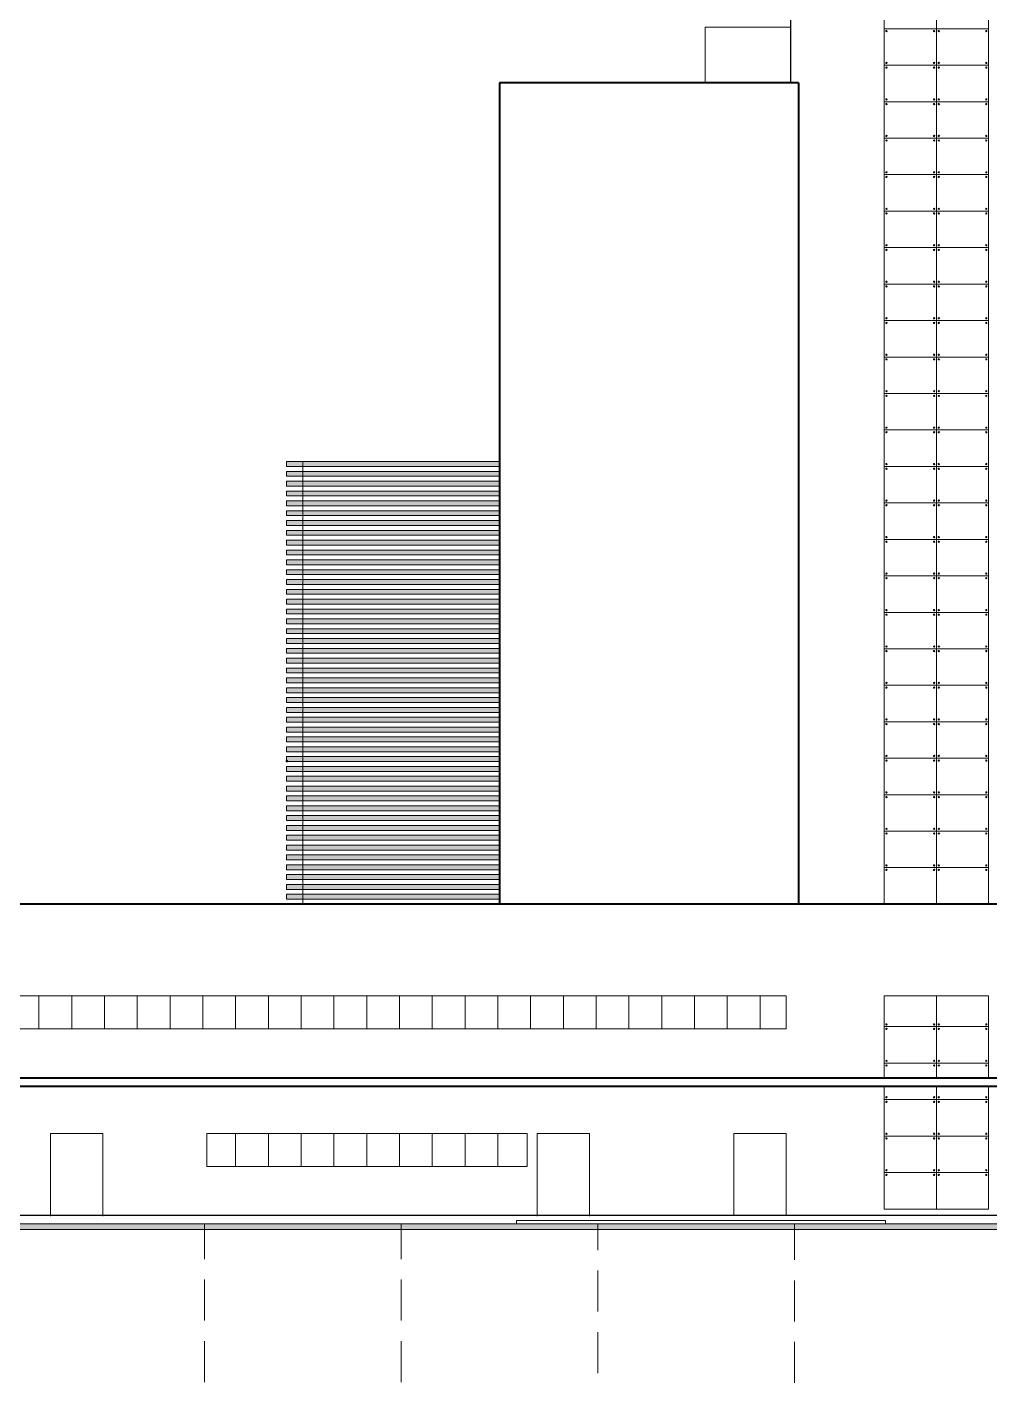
# Model space of a CAD drawing. Header units: millimetres. Extents: x 1564 to 2013, y 216 to 285.
# Drawn here: x 1790.55 to 1819.92, y 215.85 to 257.2 of the extents above; entities that cross this region are included whole.
import ezdxf

# ---------------------------------------------------------------- set-up
doc = ezdxf.new("R2010")
doc.units = ezdxf.units.MM
doc.header["$LTSCALE"] = 10
doc.linetypes.add('DASHED2', pattern=[0.375, 0.25, -0.125])
for name, color, linetype, lineweight in [('CINZA', 252, 'Continuous', 13), ('cinza 03', 252, 'Continuous', 13), ('COTA', 90, 'Continuous', 9), ('linha estutura', 252, 'Continuous', 13), ('pn 02', 16, 'Continuous', 20), ('pn 04', 130, 'Continuous', 40), ('PN 05', 50, 'Continuous', 40), ('PN 06', 1, 'Continuous', 40), ('PN-01', 90, 'Continuous', 13), ('PN-03', 180, 'Continuous', 30)]:
    doc.layers.add(name, color=color, linetype=linetype, lineweight=lineweight)

msp = doc.modelspace()

# ---------------------------------------------------------------- hatches: boundary and pattern name
at = {"layer": 'CINZA'}
h = msp.add_hatch(dxfattribs=at)
h.set_pattern_fill('_USER', color=256, angle=90, style=0, pattern_type=0)
h.set_pattern_definition([(90, (1590.9058, 221.25), (-1, 6e-17), [])])
h.paths.add_polyline_path([(1813.705, 226.65), (1813.705, 227.65), (1784.205, 227.65), (1784.205, 226.65)])
h.paths.add_polyline_path([(1778.08, 223.45), (1778.08, 222.45), (1789.705, 222.45), (1789.705, 223.45)])
h.paths.add_polyline_path([(1796.03, 223.45), (1796.03, 222.45), (1805.805, 222.45), (1805.805, 223.45)])
at = {"layer": 'cinza 03'}
h = msp.add_hatch(color=256, dxfattribs=at)
h.paths.add_polyline_path([(1804.955, 243.95), (1798.955, 243.95), (1798.955, 243.8), (1804.955, 243.8), (1804.955, 243.804)])
h.paths.add_polyline_path([(1798.955, 243.95), (1798.455, 243.95), (1798.455, 243.8), (1798.955, 243.8)])
h = msp.add_hatch(color=256, dxfattribs=at)
h.paths.add_polyline_path([(1804.955, 243.65), (1798.955, 243.65), (1798.955, 243.5), (1804.955, 243.5), (1804.955, 243.504)])
h.paths.add_polyline_path([(1798.955, 243.65), (1798.455, 243.65), (1798.455, 243.5), (1798.955, 243.5)])
h = msp.add_hatch(color=256, dxfattribs=at)
h.paths.add_polyline_path([(1804.955, 243.35), (1798.955, 243.35), (1798.955, 243.2), (1804.955, 243.2), (1804.955, 243.204)])
h.paths.add_polyline_path([(1798.955, 243.35), (1798.455, 243.35), (1798.455, 243.2), (1798.955, 243.2)])
h = msp.add_hatch(color=256, dxfattribs=at)
h.paths.add_polyline_path([(1804.955, 243.05), (1798.955, 243.05), (1798.955, 242.9), (1804.955, 242.9), (1804.955, 242.904)])
h.paths.add_polyline_path([(1798.955, 243.05), (1798.455, 243.05), (1798.455, 242.9), (1798.955, 242.9)])
h = msp.add_hatch(color=256, dxfattribs=at)
h.paths.add_polyline_path([(1804.955, 242.75), (1798.955, 242.75), (1798.955, 242.6), (1804.955, 242.6), (1804.955, 242.604)])
h.paths.add_polyline_path([(1798.955, 242.75), (1798.455, 242.75), (1798.455, 242.6), (1798.955, 242.6)])
h = msp.add_hatch(color=256, dxfattribs=at)
h.paths.add_polyline_path([(1804.955, 242.45), (1798.955, 242.45), (1798.955, 242.3), (1804.955, 242.3), (1804.955, 242.304)])
h.paths.add_polyline_path([(1798.955, 242.45), (1798.455, 242.45), (1798.455, 242.3), (1798.955, 242.3)])
h = msp.add_hatch(color=256, dxfattribs=at)
h.paths.add_polyline_path([(1804.955, 242.15), (1798.955, 242.15), (1798.955, 242), (1804.955, 242), (1804.955, 242.004)])
h.paths.add_polyline_path([(1798.955, 242.15), (1798.455, 242.15), (1798.455, 242), (1798.955, 242)])
h = msp.add_hatch(color=256, dxfattribs=at)
h.paths.add_polyline_path([(1804.955, 241.85), (1798.955, 241.85), (1798.955, 241.7), (1804.955, 241.7), (1804.955, 241.704)])
h.paths.add_polyline_path([(1798.955, 241.85), (1798.455, 241.85), (1798.455, 241.7), (1798.955, 241.7)])
h = msp.add_hatch(color=256, dxfattribs=at)
h.paths.add_polyline_path([(1804.955, 241.55), (1798.955, 241.55), (1798.955, 241.4), (1804.955, 241.4), (1804.955, 241.404)])
h.paths.add_polyline_path([(1798.955, 241.55), (1798.455, 241.55), (1798.455, 241.4), (1798.955, 241.4)])
h = msp.add_hatch(color=256, dxfattribs=at)
h.paths.add_polyline_path([(1804.955, 241.25), (1798.955, 241.25), (1798.955, 241.1), (1804.955, 241.1), (1804.955, 241.104)])
h.paths.add_polyline_path([(1798.955, 241.25), (1798.455, 241.25), (1798.455, 241.1), (1798.955, 241.1)])
h = msp.add_hatch(color=256, dxfattribs=at)
h.paths.add_polyline_path([(1804.955, 240.95), (1798.955, 240.95), (1798.955, 240.8), (1804.955, 240.8), (1804.955, 240.804)])
h.paths.add_polyline_path([(1798.955, 240.95), (1798.455, 240.95), (1798.455, 240.8), (1798.955, 240.8)])
h = msp.add_hatch(color=256, dxfattribs=at)
h.paths.add_polyline_path([(1804.955, 240.65), (1798.955, 240.65), (1798.955, 240.5), (1804.955, 240.5), (1804.955, 240.504)])
h.paths.add_polyline_path([(1798.955, 240.65), (1798.455, 240.65), (1798.455, 240.5), (1798.955, 240.5)])
h = msp.add_hatch(color=256, dxfattribs=at)
h.paths.add_polyline_path([(1804.955, 240.35), (1798.955, 240.35), (1798.955, 240.2), (1804.955, 240.2), (1804.955, 240.204)])
h.paths.add_polyline_path([(1798.955, 240.35), (1798.455, 240.35), (1798.455, 240.2), (1798.955, 240.2)])
h = msp.add_hatch(color=256, dxfattribs=at)
h.paths.add_polyline_path([(1804.955, 240.05), (1798.955, 240.05), (1798.955, 239.9), (1804.955, 239.9), (1804.955, 239.904)])
h.paths.add_polyline_path([(1798.955, 240.05), (1798.455, 240.05), (1798.455, 239.9), (1798.955, 239.9)])
h = msp.add_hatch(color=256, dxfattribs=at)
h.paths.add_polyline_path([(1804.955, 239.75), (1798.955, 239.75), (1798.955, 239.6), (1804.955, 239.6), (1804.955, 239.604)])
h.paths.add_polyline_path([(1798.955, 239.75), (1798.455, 239.75), (1798.455, 239.6), (1798.955, 239.6)])
h = msp.add_hatch(color=256, dxfattribs=at)
h.paths.add_polyline_path([(1804.955, 239.45), (1798.955, 239.45), (1798.955, 239.3), (1804.955, 239.3), (1804.955, 239.304)])
h.paths.add_polyline_path([(1798.955, 239.45), (1798.455, 239.45), (1798.455, 239.3), (1798.955, 239.3)])
h = msp.add_hatch(color=256, dxfattribs=at)
h.paths.add_polyline_path([(1804.955, 239.15), (1798.955, 239.15), (1798.955, 239), (1804.955, 239), (1804.955, 239.004)])
h.paths.add_polyline_path([(1798.955, 239.15), (1798.455, 239.15), (1798.455, 239), (1798.955, 239)])
h = msp.add_hatch(color=256, dxfattribs=at)
h.paths.add_polyline_path([(1804.955, 238.85), (1798.955, 238.85), (1798.955, 238.7), (1804.955, 238.7), (1804.955, 238.704)])
h.paths.add_polyline_path([(1798.955, 238.85), (1798.455, 238.85), (1798.455, 238.7), (1798.955, 238.7)])
h = msp.add_hatch(color=256, dxfattribs=at)
h.paths.add_polyline_path([(1804.955, 238.55), (1798.955, 238.55), (1798.955, 238.4), (1804.955, 238.4), (1804.955, 238.404)])
h.paths.add_polyline_path([(1798.955, 238.55), (1798.455, 238.55), (1798.455, 238.4), (1798.955, 238.4)])
h = msp.add_hatch(color=256, dxfattribs=at)
h.paths.add_polyline_path([(1804.955, 238.25), (1798.955, 238.25), (1798.955, 238.1), (1804.955, 238.1), (1804.955, 238.104)])
h.paths.add_polyline_path([(1798.955, 238.25), (1798.455, 238.25), (1798.455, 238.1), (1798.955, 238.1)])
h = msp.add_hatch(color=256, dxfattribs=at)
h.paths.add_polyline_path([(1804.955, 237.95), (1798.955, 237.95), (1798.955, 237.8), (1804.955, 237.8), (1804.955, 237.804)])
h.paths.add_polyline_path([(1798.955, 237.95), (1798.455, 237.95), (1798.455, 237.8), (1798.955, 237.8)])
h = msp.add_hatch(color=256, dxfattribs=at)
h.paths.add_polyline_path([(1804.955, 237.65), (1798.955, 237.65), (1798.955, 237.5), (1804.955, 237.5), (1804.955, 237.504)])
h.paths.add_polyline_path([(1798.955, 237.65), (1798.455, 237.65), (1798.455, 237.5), (1798.955, 237.5)])
h = msp.add_hatch(color=256, dxfattribs=at)
h.paths.add_polyline_path([(1804.955, 237.35), (1798.955, 237.35), (1798.955, 237.2), (1804.955, 237.2), (1804.955, 237.204)])
h.paths.add_polyline_path([(1798.955, 237.35), (1798.455, 237.35), (1798.455, 237.2), (1798.955, 237.2)])
h = msp.add_hatch(color=256, dxfattribs=at)
h.paths.add_polyline_path([(1804.955, 237.05), (1798.955, 237.05), (1798.955, 236.9), (1804.955, 236.9), (1804.955, 236.904)])
h.paths.add_polyline_path([(1798.955, 237.05), (1798.455, 237.05), (1798.455, 236.9), (1798.955, 236.9)])
h = msp.add_hatch(color=256, dxfattribs=at)
h.paths.add_polyline_path([(1804.955, 236.75), (1798.955, 236.75), (1798.955, 236.6), (1804.955, 236.6), (1804.955, 236.604)])
h.paths.add_polyline_path([(1798.955, 236.75), (1798.455, 236.75), (1798.455, 236.6), (1798.955, 236.6)])
h = msp.add_hatch(color=256, dxfattribs=at)
h.paths.add_polyline_path([(1804.955, 236.45), (1798.955, 236.45), (1798.955, 236.3), (1804.955, 236.3), (1804.955, 236.304)])
h.paths.add_polyline_path([(1798.955, 236.45), (1798.455, 236.45), (1798.455, 236.3), (1798.955, 236.3)])
h = msp.add_hatch(color=256, dxfattribs=at)
h.paths.add_polyline_path([(1804.955, 236.15), (1798.955, 236.15), (1798.955, 236), (1804.955, 236), (1804.955, 236.004)])
h.paths.add_polyline_path([(1798.955, 236.15), (1798.455, 236.15), (1798.455, 236), (1798.955, 236)])
h = msp.add_hatch(color=256, dxfattribs=at)
h.paths.add_polyline_path([(1804.955, 235.85), (1798.955, 235.85), (1798.955, 235.7), (1804.955, 235.7), (1804.955, 235.704)])
h.paths.add_polyline_path([(1798.955, 235.85), (1798.455, 235.85), (1798.455, 235.7), (1798.955, 235.7)])
h = msp.add_hatch(color=256, dxfattribs=at)
h.paths.add_polyline_path([(1804.955, 235.55), (1798.955, 235.55), (1798.955, 235.4), (1804.955, 235.4), (1804.955, 235.404)])
h.paths.add_polyline_path([(1798.955, 235.55), (1798.455, 235.55), (1798.455, 235.4), (1798.955, 235.4)])
h = msp.add_hatch(color=256, dxfattribs=at)
h.paths.add_polyline_path([(1804.955, 235.25), (1798.955, 235.25), (1798.955, 235.1), (1804.955, 235.1), (1804.955, 235.104)])
h.paths.add_polyline_path([(1798.955, 235.25), (1798.455, 235.25), (1798.455, 235.1), (1798.955, 235.1)])
h = msp.add_hatch(color=256, dxfattribs=at)
h.paths.add_polyline_path([(1804.955, 234.95), (1798.955, 234.95), (1798.955, 234.8), (1804.955, 234.8), (1804.955, 234.804)])
h.paths.add_polyline_path([(1798.955, 234.95), (1798.455, 234.95), (1798.455, 234.8), (1798.955, 234.8)])
h = msp.add_hatch(color=256, dxfattribs=at)
h.paths.add_polyline_path([(1804.955, 234.65), (1798.955, 234.65), (1798.955, 234.5), (1804.955, 234.5), (1804.955, 234.504)])
h.paths.add_polyline_path([(1798.955, 234.65), (1798.455, 234.65), (1798.455, 234.5), (1798.955, 234.5)])
h = msp.add_hatch(color=256, dxfattribs=at)
h.paths.add_polyline_path([(1804.955, 234.35), (1798.955, 234.35), (1798.955, 234.2), (1804.955, 234.2), (1804.955, 234.204)])
h.paths.add_polyline_path([(1798.955, 234.35), (1798.455, 234.35), (1798.455, 234.2), (1798.955, 234.2)])
h = msp.add_hatch(color=256, dxfattribs=at)
h.paths.add_polyline_path([(1804.955, 234.05), (1798.955, 234.05), (1798.955, 233.9), (1804.955, 233.9), (1804.955, 233.904)])
h.paths.add_polyline_path([(1798.955, 234.05), (1798.455, 234.05), (1798.455, 233.9), (1798.955, 233.9)])
h = msp.add_hatch(color=256, dxfattribs=at)
h.paths.add_polyline_path([(1804.955, 233.75), (1798.955, 233.75), (1798.955, 233.6), (1804.955, 233.6), (1804.955, 233.604)])
h.paths.add_polyline_path([(1798.955, 233.75), (1798.455, 233.75), (1798.455, 233.6), (1798.955, 233.6)])
h = msp.add_hatch(color=256, dxfattribs=at)
h.paths.add_polyline_path([(1804.955, 233.45), (1798.955, 233.45), (1798.955, 233.3), (1804.955, 233.3), (1804.955, 233.304)])
h.paths.add_polyline_path([(1798.955, 233.45), (1798.455, 233.45), (1798.455, 233.3), (1798.955, 233.3)])
h = msp.add_hatch(color=256, dxfattribs=at)
h.paths.add_polyline_path([(1804.955, 233.15), (1798.955, 233.15), (1798.955, 233), (1804.955, 233), (1804.955, 233.004)])
h.paths.add_polyline_path([(1798.955, 233.15), (1798.455, 233.15), (1798.455, 233), (1798.955, 233)])
h = msp.add_hatch(color=256, dxfattribs=at)
h.paths.add_polyline_path([(1804.955, 232.85), (1798.955, 232.85), (1798.955, 232.7), (1804.955, 232.7), (1804.955, 232.704)])
h.paths.add_polyline_path([(1798.955, 232.85), (1798.455, 232.85), (1798.455, 232.7), (1798.955, 232.7)])
h = msp.add_hatch(color=256, dxfattribs=at)
h.paths.add_polyline_path([(1804.955, 232.55), (1798.955, 232.55), (1798.955, 232.4), (1804.955, 232.4), (1804.955, 232.404)])
h.paths.add_polyline_path([(1798.955, 232.55), (1798.455, 232.55), (1798.455, 232.4), (1798.955, 232.4)])
h = msp.add_hatch(color=256, dxfattribs=at)
h.paths.add_polyline_path([(1804.955, 232.25), (1798.955, 232.25), (1798.955, 232.1), (1804.955, 232.1), (1804.955, 232.104)])
h.paths.add_polyline_path([(1798.955, 232.25), (1798.455, 232.25), (1798.455, 232.1), (1798.955, 232.1)])
h = msp.add_hatch(color=256, dxfattribs=at)
h.paths.add_polyline_path([(1804.955, 231.95), (1798.955, 231.95), (1798.955, 231.8), (1804.955, 231.8), (1804.955, 231.804)])
h.paths.add_polyline_path([(1798.955, 231.95), (1798.455, 231.95), (1798.455, 231.8), (1798.955, 231.8)])
h = msp.add_hatch(color=256, dxfattribs=at)
h.paths.add_polyline_path([(1804.955, 231.65), (1798.955, 231.65), (1798.955, 231.5), (1804.955, 231.5), (1804.955, 231.504)])
h.paths.add_polyline_path([(1798.955, 231.65), (1798.455, 231.65), (1798.455, 231.5), (1798.955, 231.5)])
h = msp.add_hatch(color=256, dxfattribs=at)
h.paths.add_polyline_path([(1804.955, 231.35), (1798.955, 231.35), (1798.955, 231.2), (1804.955, 231.2), (1804.955, 231.204)])
h.paths.add_polyline_path([(1798.955, 231.35), (1798.455, 231.35), (1798.455, 231.2), (1798.955, 231.2)])
h = msp.add_hatch(color=256, dxfattribs=at)
h.paths.add_polyline_path([(1804.955, 231.05), (1798.955, 231.05), (1798.955, 230.9), (1804.955, 230.9), (1804.955, 230.904)])
h.paths.add_polyline_path([(1798.955, 231.05), (1798.455, 231.05), (1798.455, 230.9), (1798.955, 230.9)])
h = msp.add_hatch(color=256, dxfattribs=at)
h.paths.add_polyline_path([(1804.955, 230.75), (1798.955, 230.75), (1798.955, 230.6), (1804.955, 230.6), (1804.955, 230.604)])
h.paths.add_polyline_path([(1798.955, 230.75), (1798.455, 230.75), (1798.455, 230.6), (1798.955, 230.6)])
at = {"layer": 'pn 02'}
h = msp.add_hatch(color=256, dxfattribs=at)
h.paths.add_polyline_path([(1775.353, 220.7), (1768.419, 220.7), (1768.419, 220.523), (1775.353, 220.523)])
h.paths.add_polyline_path([(1781.353, 220.7), (1775.353, 220.7), (1775.353, 220.523), (1781.353, 220.523)])
h.paths.add_polyline_path([(1787.353, 220.7), (1781.353, 220.7), (1781.353, 220.523), (1787.353, 220.523)])
h.paths.add_polyline_path([(1793.353, 220.7), (1787.353, 220.7), (1787.353, 220.523), (1793.353, 220.523)])
h = msp.add_hatch(color=256, dxfattribs=at)
h.paths.add_polyline_path([(1799.353, 220.7), (1793.353, 220.7), (1793.353, 220.523), (1799.353, 220.523)])
h.paths.add_polyline_path([(1805.353, 220.7), (1799.353, 220.7), (1799.353, 220.523), (1805.353, 220.523)])
h.paths.add_polyline_path([(1811.353, 220.7), (1805.353, 220.7), (1805.353, 220.523), (1811.353, 220.523)])
h.paths.add_polyline_path([(1817.353, 220.7), (1811.353, 220.7), (1811.353, 220.523), (1817.353, 220.523)])
h = msp.add_hatch(color=256, dxfattribs=at)
h.paths.add_polyline_path([(1823.353, 220.7), (1817.353, 220.7), (1817.353, 220.523), (1823.353, 220.523)])
h.paths.add_polyline_path([(1829.353, 220.7), (1823.353, 220.7), (1823.353, 220.523), (1829.353, 220.523)])
h.paths.add_polyline_path([(1835.353, 220.7), (1829.353, 220.7), (1829.353, 220.523), (1835.353, 220.523)])
h.paths.add_polyline_path([(1841.353, 220.7), (1835.353, 220.7), (1835.353, 220.523), (1841.353, 220.523)])

# ---------------------------------------------------------------- linework, layer by layer
at = {"layer": 'CINZA'}
for p, q in [((1818.285, 272.95), (1818.285, 230.45)), ((1816.69, 257.15), (1819.88, 257.15)), ((1816.69, 256.037), (1819.88, 256.037)), ((1816.69, 254.925), (1819.88, 254.925)), ((1816.69, 253.812), (1819.88, 253.812)), ((1816.69, 252.7), (1819.88, 252.7)), ((1816.69, 251.587), (1819.88, 251.587)), ((1816.69, 250.475), (1819.88, 250.475)), ((1816.69, 249.362), (1819.88, 249.362)), ((1816.69, 248.25), (1819.88, 248.25)), ((1816.69, 247.137), (1819.88, 247.137)), ((1816.69, 246.025), (1819.88, 246.025)), ((1816.69, 244.912), (1819.88, 244.912)), ((1816.69, 243.8), (1819.88, 243.8)), ((1816.69, 242.687), (1819.88, 242.687)), ((1816.69, 241.575), (1819.88, 241.575)), ((1816.69, 240.462), (1819.88, 240.462)), ((1816.69, 239.35), (1819.88, 239.35)), ((1816.69, 238.238), (1819.88, 238.238)), ((1816.69, 237.125), (1819.88, 237.125)), ((1816.69, 236.013), (1819.88, 236.013)), ((1816.69, 234.9), (1819.88, 234.9)), ((1816.69, 233.788), (1819.88, 233.788)), ((1816.69, 232.675), (1819.88, 232.675)), ((1816.69, 231.563), (1819.88, 231.563)), ((1818.285, 227.65), (1818.285, 225.15)), ((1816.69, 226.713), (1819.88, 226.713)), ((1816.69, 225.6), (1819.88, 225.6)), ((1818.285, 224.9), (1818.285, 221.15)), ((1816.69, 224.488), (1819.88, 224.488)), ((1816.69, 223.375), (1819.88, 223.375)), ((1816.69, 222.263), (1819.88, 222.263))]:
    msp.add_line(p, q, dxfattribs=at)
for centre in [(1816.761, 257.079), (1818.214, 257.079), (1818.356, 257.079), (1819.809, 257.079), (1816.761, 256.108), (1816.761, 255.967), (1818.214, 256.108), (1818.214, 255.967), (1818.356, 256.108), (1818.356, 255.967), (1819.809, 256.108), (1819.809, 255.967), (1816.761, 254.996), (1816.761, 254.854), (1818.214, 254.996), (1818.214, 254.854), (1818.356, 254.996), (1818.356, 254.854), (1819.809, 254.996), (1819.809, 254.854), (1816.761, 253.883), (1816.761, 253.742), (1818.214, 253.883), (1818.214, 253.742), (1818.356, 253.883), (1818.356, 253.742), (1819.809, 253.883), (1819.809, 253.742), (1816.761, 252.771), (1818.214, 252.771), (1818.356, 252.771), (1819.809, 252.771), (1816.761, 252.629), (1818.214, 252.629), (1818.356, 252.629), (1819.809, 252.629), (1816.761, 251.658), (1816.761, 251.517), (1818.214, 251.658), (1818.214, 251.517), (1818.356, 251.658), (1818.356, 251.517), (1819.809, 251.658), (1819.809, 251.517), (1816.761, 250.546), (1816.761, 250.404), (1818.214, 250.546), (1818.214, 250.404), (1818.356, 250.546), (1818.356, 250.404), (1819.809, 250.546), (1819.809, 250.404), (1816.761, 249.433), (1818.214, 249.433), (1818.356, 249.433), (1819.809, 249.433), (1816.761, 249.292), (1818.214, 249.292), (1818.356, 249.292), (1819.809, 249.292), (1816.761, 248.321), (1816.761, 248.179), (1818.214, 248.321), (1818.214, 248.179), (1818.356, 248.321), (1818.356, 248.179), (1819.809, 248.321), (1819.809, 248.179), (1816.761, 247.208), (1816.761, 247.067), (1818.214, 247.208), (1818.214, 247.067), (1818.356, 247.208), (1818.356, 247.067), (1819.809, 247.208), (1819.809, 247.067), (1816.761, 246.096), (1818.214, 246.096), (1818.356, 246.096), (1819.809, 246.096), (1816.761, 245.954), (1818.214, 245.954), (1818.356, 245.954), (1819.809, 245.954), (1816.761, 244.983), (1816.761, 244.842), (1818.214, 244.983), (1818.214, 244.842), (1818.356, 244.983), (1818.356, 244.842), (1819.809, 244.983), (1819.809, 244.842), (1816.761, 243.871), (1816.761, 243.729), (1818.214, 243.871), (1818.214, 243.729), (1818.356, 243.871), (1818.356, 243.729), (1819.809, 243.871), (1819.809, 243.729), (1816.761, 242.758), (1818.214, 242.758), (1818.356, 242.758), (1819.809, 242.758), (1816.761, 242.617), (1818.214, 242.617), (1818.356, 242.617), (1819.809, 242.617), (1816.761, 241.646), (1816.761, 241.504), (1818.214, 241.646), (1818.214, 241.504), (1818.356, 241.646), (1818.356, 241.504), (1819.809, 241.646), (1819.809, 241.504), (1816.761, 240.533), (1816.761, 240.392), (1818.214, 240.533), (1818.214, 240.392), (1818.356, 240.533), (1818.356, 240.392), (1819.809, 240.533), (1819.809, 240.392), (1816.761, 239.421), (1818.214, 239.421), (1818.356, 239.421), (1819.809, 239.421), (1816.761, 239.279), (1818.214, 239.279), (1818.356, 239.279), (1819.809, 239.279), (1816.761, 238.308), (1818.214, 238.308), (1818.356, 238.308), (1819.809, 238.308), (1816.761, 238.167), (1818.214, 238.167), (1818.356, 238.167), (1819.809, 238.167), (1816.761, 237.196), (1816.761, 237.054), (1818.214, 237.196), (1818.214, 237.054), (1818.356, 237.196), (1818.356, 237.054), (1819.809, 237.196), (1819.809, 237.054), (1816.761, 236.083), (1816.761, 235.942), (1818.214, 236.083), (1818.214, 235.942), (1818.356, 236.083), (1818.356, 235.942), (1819.809, 236.083), (1819.809, 235.942), (1816.761, 234.971), (1818.214, 234.971), (1818.356, 234.971), (1819.809, 234.971), (1816.761, 234.829), (1818.214, 234.829), (1818.356, 234.829), (1819.809, 234.829), (1816.761, 233.858), (1816.761, 233.717), (1818.214, 233.858), (1818.214, 233.717), (1818.356, 233.858), (1818.356, 233.717), (1819.809, 233.858), (1819.809, 233.717), (1816.761, 232.746), (1816.761, 232.604), (1818.214, 232.746), (1818.214, 232.604), (1818.356, 232.746), (1818.356, 232.604), (1819.809, 232.746), (1819.809, 232.604), (1816.761, 231.633), (1818.214, 231.633), (1818.356, 231.633), (1819.809, 231.633), (1816.761, 231.492), (1818.214, 231.492), (1818.356, 231.492), (1819.809, 231.492), (1816.761, 226.783), (1816.761, 226.642), (1818.214, 226.783), (1818.214, 226.642), (1818.356, 226.783), (1818.356, 226.642), (1819.809, 226.783), (1819.809, 226.642), (1816.761, 225.671), (1816.761, 225.529), (1818.214, 225.671), (1818.214, 225.529), (1818.356, 225.671), (1818.356, 225.529), (1819.809, 225.671), (1819.809, 225.529), (1816.761, 224.558), (1818.214, 224.558), (1818.356, 224.558), (1819.809, 224.558), (1816.761, 224.417), (1818.214, 224.417), (1818.356, 224.417), (1819.809, 224.417), (1816.761, 223.446), (1816.761, 223.304), (1818.214, 223.446), (1818.214, 223.304), (1818.356, 223.446), (1818.356, 223.304), (1819.809, 223.446), (1819.809, 223.304), (1816.761, 222.333), (1816.761, 222.192), (1818.214, 222.333), (1818.214, 222.192), (1818.356, 222.333), (1818.356, 222.192), (1819.809, 222.333), (1819.809, 222.192)]:
    msp.add_circle(centre, 0.02, dxfattribs=at)
at = {"layer": 'cinza 03'}
for p, q in [((1798.455, 243.95), (1798.455, 243.8)), ((1798.605, 243.95), (1798.455, 243.95)), ((1798.455, 243.95), (1804.955, 243.95)), ((1798.605, 243.8), (1798.455, 243.8)), ((1798.455, 243.8), (1804.955, 243.8)), ((1798.455, 243.65), (1798.455, 243.5)), ((1798.605, 243.65), (1798.455, 243.65)), ((1798.455, 243.65), (1804.955, 243.65)), ((1798.605, 243.5), (1798.455, 243.5)), ((1798.455, 243.5), (1804.955, 243.5)), ((1798.455, 243.35), (1798.455, 243.2)), ((1798.605, 243.35), (1798.455, 243.35)), ((1798.455, 243.35), (1804.955, 243.35)), ((1798.605, 243.2), (1798.455, 243.2)), ((1798.455, 243.2), (1804.955, 243.2)), ((1798.455, 243.05), (1798.455, 242.9)), ((1798.605, 243.05), (1798.455, 243.05)), ((1798.455, 243.05), (1804.955, 243.05)), ((1798.605, 242.9), (1798.455, 242.9)), ((1798.455, 242.9), (1804.955, 242.9)), ((1798.455, 242.75), (1798.455, 242.6)), ((1798.605, 242.75), (1798.455, 242.75)), ((1798.455, 242.75), (1804.955, 242.75)), ((1798.605, 242.6), (1798.455, 242.6)), ((1798.455, 242.6), (1804.955, 242.6)), ((1798.455, 242.45), (1798.455, 242.3)), ((1798.605, 242.45), (1798.455, 242.45)), ((1798.455, 242.45), (1804.955, 242.45)), ((1798.605, 242.3), (1798.455, 242.3)), ((1798.455, 242.3), (1804.955, 242.3)), ((1798.455, 242.15), (1798.455, 242)), ((1798.605, 242.15), (1798.455, 242.15)), ((1798.455, 242.15), (1804.955, 242.15)), ((1798.605, 242), (1798.455, 242)), ((1798.455, 242), (1804.955, 242)), ((1798.455, 241.85), (1798.455, 241.7)), ((1798.605, 241.85), (1798.455, 241.85)), ((1798.455, 241.85), (1804.955, 241.85)), ((1798.605, 241.7), (1798.455, 241.7)), ((1798.455, 241.7), (1804.955, 241.7)), ((1798.455, 241.55), (1798.455, 241.4)), ((1798.605, 241.55), (1798.455, 241.55)), ((1798.455, 241.55), (1804.955, 241.55)), ((1798.605, 241.4), (1798.455, 241.4)), ((1798.455, 241.4), (1804.955, 241.4)), ((1798.455, 241.25), (1798.455, 241.1)), ((1798.605, 241.25), (1798.455, 241.25)), ((1798.455, 241.25), (1804.955, 241.25)), ((1798.605, 241.1), (1798.455, 241.1)), ((1798.455, 241.1), (1804.955, 241.1)), ((1798.455, 240.95), (1798.455, 240.8)), ((1798.605, 240.95), (1798.455, 240.95)), ((1798.455, 240.95), (1804.955, 240.95)), ((1798.605, 240.8), (1798.455, 240.8)), ((1798.455, 240.8), (1804.955, 240.8)), ((1798.455, 240.65), (1798.455, 240.5)), ((1798.605, 240.65), (1798.455, 240.65)), ((1798.455, 240.65), (1804.955, 240.65)), ((1798.605, 240.5), (1798.455, 240.5)), ((1798.455, 240.5), (1804.955, 240.5)), ((1798.455, 240.35), (1798.455, 240.2)), ((1798.605, 240.35), (1798.455, 240.35)), ((1798.455, 240.35), (1804.955, 240.35)), ((1798.605, 240.2), (1798.455, 240.2)), ((1798.455, 240.2), (1804.955, 240.2)), ((1798.455, 240.05), (1798.455, 239.9)), ((1798.605, 240.05), (1798.455, 240.05)), ((1798.455, 240.05), (1804.955, 240.05)), ((1798.605, 239.9), (1798.455, 239.9)), ((1798.455, 239.9), (1804.955, 239.9)), ((1798.455, 239.75), (1798.455, 239.6)), ((1798.605, 239.75), (1798.455, 239.75)), ((1798.455, 239.75), (1804.955, 239.75)), ((1798.605, 239.6), (1798.455, 239.6)), ((1798.455, 239.6), (1804.955, 239.6)), ((1798.455, 239.45), (1798.455, 239.3)), ((1798.605, 239.45), (1798.455, 239.45)), ((1798.455, 239.45), (1804.955, 239.45)), ((1798.605, 239.3), (1798.455, 239.3)), ((1798.455, 239.3), (1804.955, 239.3)), ((1798.455, 239.15), (1798.455, 239)), ((1798.605, 239.15), (1798.455, 239.15)), ((1798.455, 239.15), (1804.955, 239.15)), ((1798.605, 239), (1798.455, 239)), ((1798.455, 239), (1804.955, 239)), ((1798.455, 238.85), (1798.455, 238.7)), ((1798.605, 238.85), (1798.455, 238.85)), ((1798.455, 238.85), (1804.955, 238.85)), ((1798.605, 238.7), (1798.455, 238.7)), ((1798.455, 238.7), (1804.955, 238.7)), ((1798.455, 238.55), (1798.455, 238.4)), ((1798.605, 238.55), (1798.455, 238.55)), ((1798.455, 238.55), (1804.955, 238.55)), ((1798.605, 238.4), (1798.455, 238.4)), ((1798.455, 238.4), (1804.955, 238.4)), ((1798.455, 238.25), (1798.455, 238.1)), ((1798.605, 238.25), (1798.455, 238.25)), ((1798.455, 238.25), (1804.955, 238.25)), ((1798.605, 238.1), (1798.455, 238.1)), ((1798.455, 238.1), (1804.955, 238.1)), ((1798.455, 237.95), (1798.455, 237.8)), ((1798.605, 237.95), (1798.455, 237.95)), ((1798.455, 237.95), (1804.955, 237.95)), ((1798.605, 237.8), (1798.455, 237.8)), ((1798.455, 237.8), (1804.955, 237.8)), ((1798.455, 237.65), (1798.455, 237.5)), ((1798.605, 237.65), (1798.455, 237.65)), ((1798.455, 237.65), (1804.955, 237.65)), ((1798.605, 237.5), (1798.455, 237.5)), ((1798.455, 237.5), (1804.955, 237.5)), ((1798.455, 237.35), (1798.455, 237.2)), ((1798.605, 237.35), (1798.455, 237.35)), ((1798.455, 237.35), (1804.955, 237.35)), ((1798.605, 237.2), (1798.455, 237.2)), ((1798.455, 237.2), (1804.955, 237.2)), ((1798.455, 237.05), (1798.455, 236.9)), ((1798.605, 237.05), (1798.455, 237.05)), ((1798.455, 237.05), (1804.955, 237.05)), ((1798.605, 236.9), (1798.455, 236.9)), ((1798.455, 236.9), (1804.955, 236.9)), ((1798.455, 236.75), (1798.455, 236.6)), ((1798.605, 236.75), (1798.455, 236.75)), ((1798.455, 236.75), (1804.955, 236.75)), ((1798.605, 236.6), (1798.455, 236.6)), ((1798.455, 236.6), (1804.955, 236.6)), ((1798.455, 236.45), (1798.455, 236.3)), ((1798.605, 236.45), (1798.455, 236.45)), ((1798.455, 236.45), (1804.955, 236.45)), ((1798.605, 236.3), (1798.455, 236.3)), ((1798.455, 236.3), (1804.955, 236.3)), ((1798.455, 236.15), (1798.455, 236)), ((1798.605, 236.15), (1798.455, 236.15)), ((1798.455, 236.15), (1804.955, 236.15)), ((1798.605, 236), (1798.455, 236)), ((1798.455, 236), (1804.955, 236)), ((1798.455, 235.85), (1798.455, 235.7)), ((1798.605, 235.85), (1798.455, 235.85)), ((1798.455, 235.85), (1804.955, 235.85)), ((1798.605, 235.7), (1798.455, 235.7)), ((1798.455, 235.7), (1804.955, 235.7)), ((1798.455, 235.55), (1798.455, 235.4)), ((1798.605, 235.55), (1798.455, 235.55)), ((1798.455, 235.55), (1804.955, 235.55)), ((1798.605, 235.4), (1798.455, 235.4)), ((1798.455, 235.4), (1804.955, 235.4)), ((1798.455, 235.25), (1798.455, 235.1)), ((1798.605, 235.25), (1798.455, 235.25)), ((1798.455, 235.25), (1804.955, 235.25)), ((1798.605, 235.1), (1798.455, 235.1)), ((1798.455, 235.1), (1804.955, 235.1)), ((1798.455, 234.95), (1798.455, 234.8)), ((1798.605, 234.95), (1798.455, 234.95)), ((1798.455, 234.95), (1804.955, 234.95)), ((1798.605, 234.8), (1798.455, 234.8)), ((1798.455, 234.8), (1804.955, 234.8)), ((1798.455, 234.65), (1798.455, 234.5)), ((1798.605, 234.65), (1798.455, 234.65)), ((1798.455, 234.65), (1804.955, 234.65)), ((1798.605, 234.5), (1798.455, 234.5)), ((1798.455, 234.5), (1804.955, 234.5)), ((1798.455, 234.35), (1798.455, 234.2)), ((1798.605, 234.35), (1798.455, 234.35)), ((1798.455, 234.35), (1804.955, 234.35)), ((1798.605, 234.2), (1798.455, 234.2)), ((1798.455, 234.2), (1804.955, 234.2)), ((1798.455, 234.05), (1798.455, 233.9)), ((1798.605, 234.05), (1798.455, 234.05)), ((1798.455, 234.05), (1804.955, 234.05)), ((1798.605, 233.9), (1798.455, 233.9)), ((1798.455, 233.9), (1804.955, 233.9)), ((1798.455, 233.75), (1798.455, 233.6)), ((1798.605, 233.75), (1798.455, 233.75)), ((1798.455, 233.75), (1804.955, 233.75)), ((1798.605, 233.6), (1798.455, 233.6)), ((1798.455, 233.6), (1804.955, 233.6)), ((1798.455, 233.45), (1798.455, 233.3)), ((1798.605, 233.45), (1798.455, 233.45)), ((1798.455, 233.45), (1804.955, 233.45)), ((1798.605, 233.3), (1798.455, 233.3)), ((1798.455, 233.3), (1804.955, 233.3)), ((1798.455, 233.15), (1798.455, 233)), ((1798.605, 233.15), (1798.455, 233.15)), ((1798.455, 233.15), (1804.955, 233.15)), ((1798.605, 233), (1798.455, 233)), ((1798.455, 233), (1804.955, 233)), ((1798.455, 232.85), (1798.455, 232.7)), ((1798.605, 232.85), (1798.455, 232.85)), ((1798.455, 232.85), (1804.955, 232.85)), ((1798.605, 232.7), (1798.455, 232.7)), ((1798.455, 232.7), (1804.955, 232.7)), ((1798.455, 232.55), (1798.455, 232.4)), ((1798.605, 232.55), (1798.455, 232.55)), ((1798.455, 232.55), (1804.955, 232.55)), ((1798.605, 232.4), (1798.455, 232.4)), ((1798.455, 232.4), (1804.955, 232.4)), ((1798.455, 232.25), (1798.455, 232.1)), ((1798.605, 232.25), (1798.455, 232.25)), ((1798.455, 232.25), (1804.955, 232.25)), ((1798.605, 232.1), (1798.455, 232.1)), ((1798.455, 232.1), (1804.955, 232.1)), ((1798.455, 231.95), (1798.455, 231.8)), ((1798.605, 231.95), (1798.455, 231.95)), ((1798.455, 231.95), (1804.955, 231.95)), ((1798.605, 231.8), (1798.455, 231.8)), ((1798.455, 231.8), (1804.955, 231.8)), ((1798.455, 231.65), (1798.455, 231.5)), ((1798.605, 231.65), (1798.455, 231.65)), ((1798.455, 231.65), (1804.955, 231.65)), ((1798.605, 231.5), (1798.455, 231.5)), ((1798.455, 231.5), (1804.955, 231.5)), ((1798.455, 231.35), (1798.455, 231.2)), ((1798.605, 231.35), (1798.455, 231.35)), ((1798.455, 231.35), (1804.955, 231.35)), ((1798.605, 231.2), (1798.455, 231.2)), ((1798.455, 231.2), (1804.955, 231.2)), ((1798.455, 231.05), (1798.455, 230.9)), ((1798.605, 231.05), (1798.455, 231.05)), ((1798.455, 231.05), (1804.955, 231.05)), ((1798.605, 230.9), (1798.455, 230.9)), ((1798.455, 230.9), (1804.955, 230.9)), ((1798.455, 230.75), (1798.455, 230.6)), ((1798.605, 230.75), (1798.455, 230.75)), ((1798.455, 230.75), (1804.955, 230.75)), ((1798.605, 230.6), (1798.455, 230.6)), ((1798.455, 230.6), (1804.955, 230.6))]:
    msp.add_line(p, q, dxfattribs=at)
at = {"layer": 'COTA'}
for p, q in [((1804.952, 243.95), (1798.955, 243.95)), ((1798.955, 243.95), (1798.955, 230.45)), ((1805.478, 220.8), (1805.478, 220.7)), ((1816.728, 220.8), (1816.728, 220.7))]:
    msp.add_line(p, q, dxfattribs=at)
at = {"layer": 'COTA', "const_width": 0.04}
msp.add_lwpolyline([(1798.469, 234.834, 1), (1798.469, 234.794, 1)], format="xyb", close=True, dxfattribs=at)
at = {"layer": 'linha estutura', "linetype": 'DASHED2', "ltscale": 0.5}
for p, q in [((1795.955, 215.874), (1795.955, 220.7)), ((1801.955, 215.874), (1801.955, 220.7)), ((1807.955, 216.146), (1807.955, 220.7)), ((1813.955, 215.847), (1813.955, 220.7))]:
    msp.add_line(p, q, dxfattribs=at)
at = {"layer": 'pn 02'}
for p, q in [((1816.69, 272.95), (1816.69, 230.45)), ((1819.88, 272.95), (1819.88, 230.45)), ((1813.83, 257.2), (1811.23, 257.2)), ((1811.23, 257.2), (1811.23, 255.5)), ((1813.705, 227.65), (1784.205, 227.65)), ((1813.705, 227.65), (1813.705, 226.65)), ((1819.88, 227.65), (1816.69, 227.65)), ((1816.69, 227.65), (1816.69, 225.15)), ((1819.88, 227.65), (1819.88, 225.15)), ((1813.705, 226.65), (1784.205, 226.65)), ((1816.69, 224.9), (1816.69, 221.15)), ((1819.88, 224.9), (1819.88, 221.15)), ((1791.258, 223.45), (1791.258, 220.933)), ((1791.258, 223.45), (1792.858, 223.45)), ((1792.858, 223.45), (1792.858, 220.933)), ((1796.03, 223.45), (1796.03, 222.45)), ((1805.805, 223.45), (1796.03, 223.45)), ((1805.805, 223.45), (1805.805, 222.45)), ((1806.105, 223.45), (1806.105, 220.933)), ((1806.105, 223.45), (1807.705, 223.45)), ((1807.705, 223.45), (1807.705, 220.933)), ((1812.105, 223.45), (1812.105, 220.95)), ((1812.105, 223.45), (1813.705, 223.45)), ((1813.705, 223.45), (1813.705, 220.95)), ((1805.805, 222.45), (1796.03, 222.45)), ((1816.69, 221.15), (1819.88, 221.15))]:
    msp.add_line(p, q, dxfattribs=at)
at = {"layer": 'pn 04'}
for p, q in [((1814.08, 255.5), (1804.952, 255.5)), ((1804.952, 255.5), (1804.952, 230.45)), ((1814.08, 255.5), (1814.08, 230.45))]:
    msp.add_line(p, q, dxfattribs=at)
at = {"layer": 'PN 05'}
msp.add_line((1856.08, 230.45), (1777.83, 230.45), dxfattribs=at)
at = {"layer": 'PN 06'}
for p, q in [((1775.83, 225.15), (1856.08, 225.15)), ((1775.83, 224.9), (1855.82, 224.9))]:
    msp.add_line(p, q, dxfattribs=at)
at = {"layer": 'PN-01'}
for p, q in [((1865.427, 220.7), (1760.884, 220.7)), ((1768.419, 220.7), (1864.482, 220.7)), ((1768.419, 220.523), (1864.482, 220.523)), ((1805.478, 220.8), (1816.728, 220.8))]:
    msp.add_line(p, q, dxfattribs=at)
at = {"layer": 'PN-03'}
for p, q in [((1813.83, 275.9), (1813.83, 255.5)), ((1842.546, 220.95), (1777.83, 220.95))]:
    msp.add_line(p, q, dxfattribs=at)

doc.saveas('drawing.dxf')
